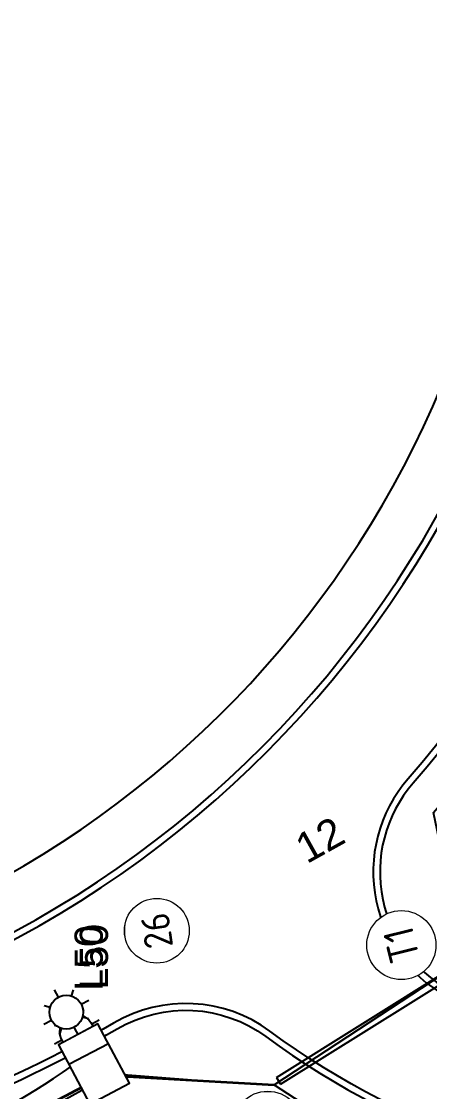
# Model space of a CAD drawing. Extents: x 294483 to 298733, y 6233899 to 6239242.
# Drawn here: x 296328.2 to 296355.3, y 6236561.4 to 6236632.6 of the extents above; entities that cross this region are included whole.
import ezdxf
from ezdxf.enums import TextEntityAlignment as Align

# ---------------------------------------------------------------- set-up
doc = ezdxf.new("R2010")
doc.units = 0
doc.linetypes.add('DASHED', pattern=[0.75, 0.5, -0.25])
for name, color, linetype in [('_User Duct ID', 3, 'Continuous'), ('_User_SLCP', 6, 'Continuous'), ('Duct_SP_NEW', 2, 'Continuous'), ('Equip_SP_SL_NEW', 2, 'Continuous'), ('Mains_HV_NEW_U72', 2, 'Continuous'), ('Mains_LV_NEW_T84', 2, 'Continuous'), ('Mains_SL_NEW_C57', 2, 'Continuous'), ('Notes', 7, 'Continuous'), ('Notes_SP_NEW', 2, 'Continuous'), ('SupportsOH_SP_TR_HV_LV_SL_EXT', 7, 'Continuous'), ('SupportsUG_SP_LV_SL_NEW', 2, 'Continuous'), ('Trench_SP_NEW', 2, 'Continuous')]:
    doc.layers.add(name, color=color, linetype=linetype)
doc.styles.add('iecARIAL', font='arial.ttf', dxfattribs={"height": 2})
doc.styles.add('ieISOCP', font='isocp.shx')
doc.styles.add('POLE_LABEL', font='arial.ttf')
doc.styles.add('SL_LABEL', font='arial.ttf')
doc.styles.get("Standard").update_dxf_attribs({"font": 'isocp.shx'})
doc.linetypes.add('Cable 5', pattern='A,10,-1,["o",Standard,S=2,R=0,X=-1,Y=-0.7],-1e-05,["o",Standard,S=2,R=0,X=-0.2,Y=-0.7],-1.2', length=12.20001)
doc.linetypes.add('Cable New UG', pattern='A,7,-0.25,["x",Standard,S=2,R=0,X=0.2,Y=-0.8],-2.1', length=9.35)
doc.linetypes.add('IE Trench HV', pattern='A,7,-0.2,["/",Standard,S=3,R=0,X=0.6,Y=-1.4],-2.5', length=9.7)

# ---------------------------------------------------------------- blocks, each defined once
blk = doc.blocks.new('*U22')
blk.add_line((0, 0), (0, 0))
for tag, p, flags in [('Z', (0, 0), 1), ('OPERATED_BY', (0, -9.607), 9)]:
    blk.add_attdef(tag, p, '', height=0.2, dxfattribs=dict(flags=flags))
at = {"style": 'SL_LABEL', "flags": 9}
blk.add_attdef('STREET_CODE', text='', height=0.2, dxfattribs=at).set_placement((0, -0.2), align=Align.MIDDLE_LEFT)
for tag, height, flags, p in [('CONSTRUCTED_VOLTAGE', 0.2, 9, (0, -0.4)), ('CONTROL_TYPE', 0.2, 9, (0, -0.6)), ('LANTERN_PURPOSE', 0.2, 9, (0, -0.8)), ('LANTERN_TYPE', 0.2, 9, (0, -1)), ('NO_PHASES', 0.2, 9, (0, -1.2)), ('OPERATING_VOLTAGE', 0.2, 9, (0, -1.4)), ('ORIENTATION', 0.2, 9, (0, -1.6)), ('OWNED_BY', 0.2, 9, (0, -1.8)), ('LNUMBER', 2.5, 8, (1.2, -2.8)), ('STATE', 0.2, 9, (0, -2)), ('USAGE', 0.2, 9, (0, -2.2)), ('CEXIST', 0.2, 9, (0, -2.4)), ('CNEW', 0.2, 9, (0, -2.6)), ('CNUMBER', 0.2, 9, (0, -2.8)), ('CREMOVE', 0.2, 9, (0, -3)), ('CREPLACE', 0.2, 9, (0, -3.2)), ('LKINGHEIGHT', 0.2, 9, (0, -3.4)), ('LBRACKET', 0.2, 9, (0, -3.6)), ('LBRACKETVOCAB', 0.2, 9, (0, -3.8)), ('LCATEGORY', 0.2, 9, (0, -4)), ('LCHARGE1', 0.2, 9, (0, -4.2)), ('LCHARGE1PERCENT', 0.2, 9, (0, -4.4)), ('LCHARGE2', 0.2, 9, (0, -4.6)), ('LCHARGE2PERCENT', 0.2, 9, (0, -4.8)), ('LCHARGE3', 0.2, 9, (0, -5)), ('LCHARGE3PERCENT', 0.2, 9, (0, -5.2)), ('LEXIST', 0.2, 9, (0, -5.4)), ('LLAMP', 0.2, 9, (0, -5.6)), ('LLAMPVOCAB', 0.2, 9, (0, -5.8)), ('LMAST', 0.2, 9, (0, -6)), ('LMASTVOCAB', 0.2, 9, (0, -6.2)), ('LNEW', 0.2, 9, (0, -6.4)), ('LANTNUMBER', 0.2, 9, (0, -6.6)), ('LOUTREACH', 0.2, 9, (0, -7)), ('LOUTREACHVOCAB', 0.2, 9, (0, -7.2)), ('LRATECODE', 0.2, 9, (0, -7.4)), ('LREMOVE', 0.2, 9, (0, -7.6)), ('SUBURB', 0.2, 9, (0, -8.6)), ('LREPLACE', 0.2, 9, (0, -7.8)), ('LTYPE', 0.2, 9, (0, -8)), ('LTYPEVOCAB', 0.2, 9, (0, -8.2)), ('LEGEND', 0.2, 9, (0, -8.4)), ('STREETNAME', 0.2, 9, (0, -8.8)), ('LOCATION', 0.2, 9, (0, -9)), ('NOTES', 0.2, 9, (0, -9.2)), ('MAINTAINED_BY', 0.2, 9, (0, -9.863))]:
    blk.add_attdef(tag, text='', height=height, dxfattribs=dict(flags=flags)).set_placement(p, align=Align.MIDDLE_LEFT)
at = {"color": 82, "lineweight": 25, "true_color": 0x23df20}
blk.add_wipeout([(0, 5.718), (-0.431, 5.655), (-0.855, 5.45), (-1.18, 5.144), (-1.354, 4.864), (-1.5, 4.218), (-1.332, 3.527), (-1.061, 3.157), (-0.611, 2.848), (0, 2.718), (0.665, 2.874), (1.06, 3.157), (1.353, 3.57), (1.5, 4.218), (1.393, 4.773), (1.06, 5.278), (0.638, 5.575)], dxfattribs=at)
for p, q in [((0, 5.718), (0, 6.468)), ((-1.459, 5.676), (-1.061, 5.278)), ((1.458, 5.676), (1.06, 5.278)), ((-2.25, 4.218), (-1.5, 4.218)), ((1.5, 4.218), (2.25, 4.218)), ((-1.459, 2.759), (-1.061, 3.157)), ((1.458, 2.759), (1.06, 3.157)), ((0, 0), (0, 2.721))]:
    blk.add_line(p, q)
blk.add_circle((0, 4.218), 1.5)
blk = doc.blocks.new('COLUMN_NEW')
for tag, height, flags, p in [('ASSET_NUM', 2.5, 8, (2, 2)), ('STREETNAME', 0.2, 9, (1.5, -2)), ('LOCATION', 0.2, 9, (1.5, -2.2)), ('Z', 0.2, 1, (1.5, -2.8)), ('NOTES', 0.2, 9, (1.5, -2.4)), ('LABEL_ALIGNMENT', 0.2, 9, (1.5, -2.6))]:
    blk.add_attdef(tag, text='', height=height, dxfattribs=dict(flags=flags)).set_placement(p, align=Align.MIDDLE_LEFT)
blk.add_wipeout([(-1.485, -1.485), (1.485, -1.485), (1.485, 1.485), (-1.485, 1.485)])
at = {"lineweight": -3}
blk.add_lwpolyline([(-1.485, -1.485), (1.485, -1.485), (1.485, 1.485), (-1.485, 1.485)], close=True, dxfattribs=at)
at = {"style": 'POLE_LABEL', "flags": 9}
blk.add_attdef('STRUCTURE_PLANT_NUMBER', text='', height=0.2, dxfattribs=at).set_placement((1.5, 0.242), align=Align.MIDDLE_LEFT)
at = {"flags": 9}
for tag, p in [('STREET_CODE', (1.5, 0)), ('COLUMN_TYPE', (1.5, -0.2)), ('OWNED_BY', (1.5, -0.4)), ('OPERATED_BY', (1.5, -0.6)), ('MAINTAINED_BY', (1.5, -0.8)), ('STATE', (1.5, -1)), ('USAGE', (1.5, -1.2)), ('LEGEND', (1.5, -1.4)), ('SUBURB', (1.5, -1.8)), ('PARENT', (1.5, -1.6))]:
    blk.add_attdef(tag, text='', height=0.2, dxfattribs=at).set_placement(p, align=Align.MIDDLE_LEFT)
blk = doc.blocks.new('DUCT_INDICATOR')
at = {"color": 7, "lineweight": 9}
blk.add_attdef('CODE', text='', height=1.8, dxfattribs=at).set_placement((-4.396, 4.914), align=Align.MIDDLE_CENTER)
at = {"color": 7, "linetype": 'Continuous'}
blk.add_wipeout([(0, 2.874), (-0.984, 2.701), (-1.603, 2.386), (-2.177, 1.877), (-2.673, 1.056), (-2.874, 0), (-2.738, -0.873), (-2.4, -1.582), (-1.974, -2.089), (-1.133, -2.642), (-0.477, -2.834), (0.747, -2.775), (1.67, -2.339), (2.395, -1.589), (2.694, -1.002), (2.843, -0.422), (2.874, 0), (2.82, 0.556), (2.676, 1.05), (2.485, 1.444), (2.19, 1.862), (1.811, 2.232), (1.321, 2.553), (0.849, 2.746)], dxfattribs=at)
at = {"color": 7, "lineweight": 18}
blk.add_circle((0, 0), 2.874, dxfattribs=at)
at = {"color": 7, "lineweight": 9, "flags": 1}
blk.add_attdef('Z', (0, 0), '', height=0.2, dxfattribs=at)
blk = doc.blocks.new('*U115')
blk.add_line((0, 0), (0, 0))
for tag, p, flags in [('Z', (0, 0), 1), ('OPERATED_BY', (0, -9.607), 9)]:
    blk.add_attdef(tag, p, '', height=0.2, dxfattribs=dict(flags=flags))
at = {"style": 'SL_LABEL', "flags": 9}
blk.add_attdef('STREET_CODE', text='', height=0.2, dxfattribs=at).set_placement((0, -0.2), align=Align.MIDDLE_LEFT)
for tag, height, flags, p in [('CONSTRUCTED_VOLTAGE', 0.2, 9, (0, -0.4)), ('CONTROL_TYPE', 0.2, 9, (0, -0.6)), ('LANTERN_PURPOSE', 0.2, 9, (0, -0.8)), ('LANTERN_TYPE', 0.2, 9, (0, -1)), ('NO_PHASES', 0.2, 9, (0, -1.2)), ('OPERATING_VOLTAGE', 0.2, 9, (0, -1.4)), ('ORIENTATION', 0.2, 9, (0, -1.6)), ('OWNED_BY', 0.2, 9, (0, -1.8)), ('LNUMBER', 2.5, 8, (1.2, -2.8)), ('STATE', 0.2, 9, (0, -2)), ('USAGE', 0.2, 9, (0, -2.2)), ('CEXIST', 0.2, 9, (0, -2.4)), ('CNEW', 0.2, 9, (0, -2.6)), ('CNUMBER', 0.2, 9, (0, -2.8)), ('CREMOVE', 0.2, 9, (0, -3)), ('CREPLACE', 0.2, 9, (0, -3.2)), ('LKINGHEIGHT', 0.2, 9, (0, -3.4)), ('LBRACKET', 0.2, 9, (0, -3.6)), ('LBRACKETVOCAB', 0.2, 9, (0, -3.8)), ('LCATEGORY', 0.2, 9, (0, -4)), ('LCHARGE1', 0.2, 9, (0, -4.2)), ('LCHARGE1PERCENT', 0.2, 9, (0, -4.4)), ('LCHARGE2', 0.2, 9, (0, -4.6)), ('LCHARGE2PERCENT', 0.2, 9, (0, -4.8)), ('LCHARGE3', 0.2, 9, (0, -5)), ('LCHARGE3PERCENT', 0.2, 9, (0, -5.2)), ('LEXIST', 0.2, 9, (0, -5.4)), ('LLAMP', 0.2, 9, (0, -5.6)), ('LLAMPVOCAB', 0.2, 9, (0, -5.8)), ('LMAST', 0.2, 9, (0, -6)), ('LMASTVOCAB', 0.2, 9, (0, -6.2)), ('LNEW', 0.2, 9, (0, -6.4)), ('LANTNUMBER', 0.2, 9, (0, -6.6)), ('LOUTREACH', 0.2, 9, (0, -7)), ('LOUTREACHVOCAB', 0.2, 9, (0, -7.2)), ('LRATECODE', 0.2, 9, (0, -7.4)), ('LREMOVE', 0.2, 9, (0, -7.6)), ('SUBURB', 0.2, 9, (0, -8.6)), ('LREPLACE', 0.2, 9, (0, -7.8)), ('LTYPE', 0.2, 9, (0, -8)), ('LTYPEVOCAB', 0.2, 9, (0, -8.2)), ('LEGEND', 0.2, 9, (0, -8.4)), ('STREETNAME', 0.2, 9, (0, -8.8)), ('LOCATION', 0.2, 9, (0, -9)), ('NOTES', 0.2, 9, (0, -9.2)), ('MAINTAINED_BY', 0.2, 9, (0, -9.863))]:
    blk.add_attdef(tag, text='', height=height, dxfattribs=dict(flags=flags)).set_placement(p, align=Align.MIDDLE_LEFT)
at = {"color": 82, "lineweight": 25, "true_color": 0x23df20}
blk.add_wipeout([(0, 5.718), (-0.431, 5.655), (-0.855, 5.45), (-1.18, 5.144), (-1.354, 4.864), (-1.5, 4.218), (-1.332, 3.527), (-1.061, 3.157), (-0.611, 2.848), (0, 2.718), (0.665, 2.874), (1.06, 3.157), (1.353, 3.57), (1.5, 4.218), (1.393, 4.773), (1.06, 5.278), (0.638, 5.575)], dxfattribs=at)
for p, q in [((0, 5.718), (0, 6.468)), ((-1.459, 5.676), (-1.061, 5.278)), ((1.458, 5.676), (1.06, 5.278)), ((-2.25, 4.218), (-1.5, 4.218)), ((1.5, 4.218), (2.25, 4.218)), ((-1.459, 2.759), (-1.061, 3.157)), ((1.458, 2.759), (1.06, 3.157)), ((0, 0), (0, 2.721))]:
    blk.add_line(p, q)
blk.add_circle((0, 4.218), 1.5)

msp = doc.modelspace()

# ---------------------------------------------------------------- linework, layer by layer
at = {"layer": 'Duct_SP_NEW'}
for p, q in [((296345.12209, 6236562.36004), (296356.78916, 6236569.66358)), ((296345.398, 6236561.91927), (296357.06507, 6236569.22282)), ((296345.12209, 6236562.36004), (296345.26005, 6236562.13965)), ((296345.398, 6236561.91927), (296345.26005, 6236562.13965))]:
    msp.add_line(p, q, dxfattribs=at)
at = {"layer": 'Mains_HV_NEW_U72', "color": 10, "linetype": 'Cable New UG', "ltscale": 0.75, "flags": 128}
msp.add_lwpolyline([(296341.47608, 6236562.04743), (296344.96278, 6236561.88101), (296357.59126, 6236570.1657), (296355.55809, 6236579.98536, 0.14149691), (296375.20229, 6236621.67615), (296375.46209, 6236647.98297), (296372.472, 6236672.95594), (296359.18844, 6236673.28634), (296359.10033, 6236668.70872)], format="xyb", dxfattribs=at)
at = {"layer": 'Mains_LV_NEW_T84', "color": 170, "linetype": 'Cable New UG', "ltscale": 0.75}
msp.add_line((296344.96278, 6236561.88101), (296341.42567, 6236562.08174), dxfattribs=at)
at = {"layer": 'Mains_LV_NEW_T84', "color": 170, "linetype": 'Cable New UG', "ltscale": 0.75, "flags": 128}
msp.add_lwpolyline([(296295.85395, 6236615.14103, -0.15769137), (296355.04454, 6236876.99874), (296375.00999, 6236907.27759), (296384.00685, 6236909.15664), (296404.1615, 6236894.58856), (296424.12852, 6236880.54028), (296425.69102, 6236871.15594, 0.12794525), (296358.72732, 6236694.96234), (296358.78647, 6236685.00611), (296358.78647, 6236685.00611), (296355.92607, 6236684.95887), (296356.13792, 6236688.0439), (296332.8444, 6236689.59663), (296332.04088, 6236677.54252), (296340.42371, 6236677.271)], format="xyb", dxfattribs=at)
at = {"layer": 'Mains_LV_NEW_T84', "color": 170, "linetype": 'Cable New UG', "ltscale": 0.75}
for centre, radius, start, end in [((296294.90297, 6236631.89195), 79.46414, 282.6329642, 299.1944758), ((296376.76356, 6236609.0308), 56.87171, 236.0017987, 269.904686)]:
    msp.add_arc(centre, radius, start, end, dxfattribs=at)
at = {"layer": 'Mains_SL_NEW_C57', "color": 2, "linetype": 'Cable 5', "ltscale": 0.5, "flags": 128}
msp.add_lwpolyline([(296305.43992, 6236545.68417), (296308.03817, 6236547.72051), (296312.28214, 6236554.35155, 0.09493188), (296332.63928, 6236563.91713)], format="xyb", dxfattribs=at)
at = {"layer": 'Notes', "color": 254, "true_color": 0xd1d1d1}
msp.add_lwpolyline([(296356.9249, 6236567.50723, 0.11163267), (296376.68494, 6236563.00913), (296533.95477, 6236562.77683, -0.0146664), (296540.05472, 6236562.58884), (296556.94578, 6236561.57181, 0.31529927), (296566.18354, 6236567.24478), (296568.81445, 6236573.3112, 0.0789553), (296576.31232, 6236602.4782), (296577.99207, 6236620.28847, 0.44159056), (296568.59778, 6236630.62578), (296381.85437, 6236630.90158, 0.37308249), (296372.48811, 6236622.80694, -0.14409297), (296353.87542, 6236582.23736, 0.49575415), (296356.9249, 6236567.50723)], format="xyb", dxfattribs=at)
at = {"layer": 'Notes', "color": 254, "true_color": 0xd1d1d1, "flags": 128}
for points in [[(296357.11908, 6236567.91317, 0.11163267), (296376.68561, 6236563.45913), (296533.95544, 6236563.22683, -0.0146664), (296540.08177, 6236563.03803), (296556.97283, 6236562.021, 0.31529927), (296565.7707, 6236567.42383), (296568.4016, 6236573.49025, 0.0789553), (296575.86431, 6236602.52045), (296577.54406, 6236620.33072, 0.44159056), (296568.59711, 6236630.17578), (296381.85371, 6236630.45158, 0.37308249), (296372.93346, 6236622.7424, -0.14409297), (296354.21481, 6236581.94188, 0.49575415), (296357.11908, 6236567.91317)], [(296533.94281, 6236554.67684), (296376.67298, 6236554.90914, -0.15972766), (296344.69001, 6236565.44611, 0.30010258), (296334.2974, 6236565.98633, -0.08060361), (296310.69151, 6236556.8221, 0.41088879), (296303.39115, 6236545.71895), (296307.25603, 6236526.4635, -0.01351797), (296313.19194, 6236492.09972, 0.40616914), (296323.64229, 6236484.07), (296343.00894, 6236486.33593, -0.02949592), (296355.2542, 6236487.04077), (296501.0158, 6236486.82543, -0.01466629), (296507.1157, 6236486.63745)], [(296507.14274, 6236487.08663, 0.01466629), (296501.01646, 6236487.27543), (296355.25486, 6236487.49077, 0.02949592), (296342.95664, 6236486.78288), (296323.59, 6236484.51695, -0.40616914), (296313.63729, 6236492.16431, 0.01351797), (296307.69723, 6236526.55205), (296303.83235, 6236545.8075, -0.41088879), (296310.78507, 6236556.38193, 0.08060361), (296334.52534, 6236565.59833, -0.30010258), (296344.42306, 6236565.08384, 0.15972766), (296376.67231, 6236554.45914), (296533.94214, 6236554.22684)]]:
    msp.add_lwpolyline(points, format="xyb", dxfattribs=at)
at = {"layer": 'Notes', "color": 254, "true_color": 0xd1d1d1}
for centre, radius, start, end in [((296730.26881, 6236654.56405), 439.95, 144.4614014, 185.1853716), ((296730.26881, 6236654.56405), 439.5, 144.4614014, 185.1853716), ((296294.25537, 6236634.14452), 70.5, 282.3063595, 5.939383), ((296294.25537, 6236634.14452), 70.95, 282.3063595, 5.939383)]:
    msp.add_arc(centre, radius, start, end, dxfattribs=at)
at = {"layer": 'Notes'}
for centre, radius, start, end in [((296730.26881, 6236654.56405), 435, 144.6612315, 185.1853716), ((296730.26881, 6236654.56405), 435, 144.6612315, 185.1853716), ((296294.25538, 6236634.14455), 67, 283.4934749, 5.9393524)]:
    msp.add_arc(centre, radius, start, end, dxfattribs=at)
at = {"layer": 'Trench_SP_NEW', "color": 10, "linetype": 'IE Trench HV', "lineweight": 35, "ltscale": 0.35, "flags": 128}
msp.add_lwpolyline([(296306.81791, 6236546.25396), (296312.28214, 6236554.35155, 0.07300346), (296333.66362, 6236562.52221), (296341.42567, 6236562.08174), (296344.96278, 6236561.88101)], format="xyb", dxfattribs=at)
at = {"layer": 'Trench_SP_NEW', "color": 160, "linetype": 'DASHED', "ltscale": 5, "flags": 128}
msp.add_lwpolyline([(296552.47524, 6236542.54783), (296546.97471, 6236551.30256), (296536.63796, 6236551.92287), (296406.7971, 6236552.11466), (296376.66895, 6236552.15917, -0.14901783), (296344.96278, 6236561.88101), (296344.96278, 6236561.88101)], format="xyb", dxfattribs=at)
at = {"layer": 'Trench_SP_NEW', "color": 160, "linetype": 'DASHED', "ltscale": 5}
msp.add_arc((296730.26881, 6236654.56405), 436.2, 149.3403406, 185.1853716, dxfattribs=at)

# ---------------------------------------------------------------- next in the draw order: block references
at = {"layer": 'Equip_SP_SL_NEW', "linetype": 'Continuous'}
ref = msp.add_blockref('*U22', (296333.33733, 6236562.60656, 7.5), dxfattribs=dict(at, xscale=0.7500000000000001, yscale=0.7500000000000001, zscale=0.7500000000000001, rotation=28.0410406686139))
ref.add_attrib('ASSET_NUM', 'L50', dxfattribs={"layer": 'SupportsOH_SP_TR_HV_LV_SL_EXT', "height": 1.875, "rotation": 90, "style": 'SL_LABEL'}).set_placement((296332.63511, 6236568.13399, 7.5), align=Align.MIDDLE_LEFT)

# ---------------------------------------------------------------- next in the draw order: linework, layer by layer
at = {"layer": 'Mains_HV_NEW_U72', "color": 10, "linetype": 'Cable New UG', "ltscale": 0.75, "flags": 128}
msp.add_lwpolyline([(296265.16177, 6236540.72511), (296281.62983, 6236543.7973), (296283.49515, 6236534.5131), (296308.51554, 6236538.94474), (296307.04767, 6236546.55934), (296312.28214, 6236554.35155, 0.09173001), (296334.09471, 6236562.62967), (296341.47608, 6236562.04743)], format="xyb", dxfattribs=at)

# ---------------------------------------------------------------- next in the draw order: texts
at = {"layer": 'Notes', "style": 'iecARIAL'}
msp.add_text('ROAD                             12', height=2, rotation=29.1525049, dxfattribs=at).set_placement((296320.42695, 6236561.64746))

# ---------------------------------------------------------------- next in the draw order: block references
at = {"layer": '_User_SLCP', "color": 0, "lineweight": 15}
ref = msp.add_blockref('*U115', (296332.63928, 6236563.91713, 7.5), dxfattribs=dict(at, xscale=0.7500000000000001, yscale=0.7500000000000001, zscale=0.7500000000000001, rotation=28.0410406686139))
ref.add_attrib('ASSET_NUM', 'L50', dxfattribs={"layer": 'SupportsOH_SP_TR_HV_LV_SL_EXT', "height": 1.875, "rotation": 90, "style": 'SL_LABEL'}).set_placement((296332.98357, 6236568.21622, 7.5), align=Align.MIDDLE_LEFT)
at = {"layer": 'Notes_SP_NEW', "color": 7, "lineweight": 15, "ltscale": 0.5}
ref = msp.add_blockref('DUCT_INDICATOR', (296337.16743, 6236572.12696), dxfattribs=dict(at, xscale=0.7500000000000001, yscale=0.7500000000000001, rotation=97.92029193187237))
ref.add_attrib('CODE', '26', dxfattribs={"color": 7, "height": 1.875, "rotation": 97.9202919, "style": 'ieISOCP'}).set_placement((296337.16743, 6236572.12696), align=Align.MIDDLE_CENTER)

# ---------------------------------------------------------------- next in the draw order: linework, layer by layer
at = {"layer": 'Notes'}
msp.add_arc((296294.25538, 6236634.14455), 67, 283.4934749, 5.9393524, dxfattribs=at)

# ---------------------------------------------------------------- next in the draw order: block references
at = {"layer": '_User_SLCP', "color": 0, "lineweight": 15, "rotation": 28.04104066861401}
msp.add_blockref('COLUMN_NEW', (296332.63928, 6236563.91713, 7.5), dxfattribs=at)

# ---------------------------------------------------------------- next in the draw order: linework, layer by layer
at = {"layer": 'Mains_LV_NEW_T84', "color": 170, "linetype": 'Cable New UG', "ltscale": 0.75}
msp.add_line((296341.42567, 6236562.08174), (296333.66362, 6236562.52221), dxfattribs=at)

# ---------------------------------------------------------------- next in the draw order: block references
at = {"layer": '_User Duct ID'}
ref = msp.add_blockref('DUCT_INDICATOR', (296353.42619, 6236571.17448), dxfattribs=dict(at, xscale=0.8, yscale=0.8, zscale=0.8, rotation=103.8615259150568))
ref.add_attrib('CODE', 'T1', dxfattribs={"layer": '0', "height": 2, "rotation": 103.8615259}).set_placement((296353.42619, 6236571.17448), align=Align.MIDDLE_CENTER)

# ---------------------------------------------------------------- next in the draw order: block references
ref = msp.add_blockref('DUCT_INDICATOR', (296344.53836, 6236559.15139), dxfattribs=dict(at, xscale=0.8, yscale=0.8, zscale=0.8, rotation=103.8615259150568))
ref.add_attrib('CODE', 'S1', dxfattribs={"layer": '0', "height": 2, "rotation": 103.8615259}).set_placement((296344.53836, 6236559.15139), align=Align.MIDDLE_CENTER)
at = {"layer": 'SupportsUG_SP_LV_SL_NEW', "rotation": 28.04104066861401}
msp.add_blockref('COLUMN_NEW', (296333.33733, 6236562.60656, 7.5), dxfattribs=at)

doc.saveas('drawing.dxf')
